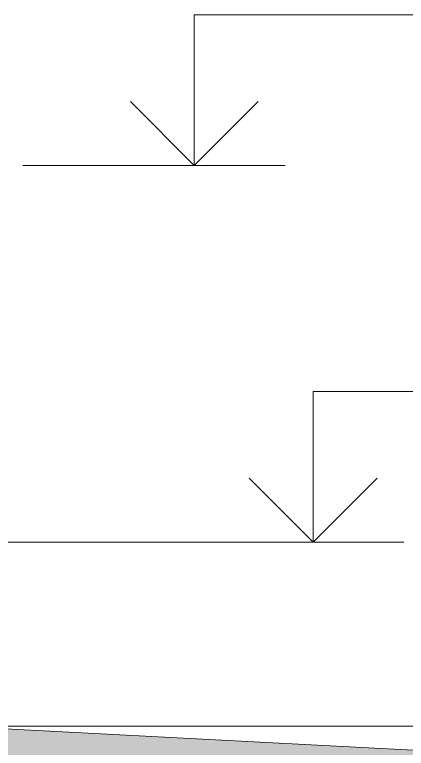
# Model space of a CAD drawing. Header units: millimetres. Extents: x -11345 to 411485, y -9810 to 73012.
# Drawn here: x 323428 to 324725, y -1527 to 905 of the extents above; entities that cross this region are included whole.
import ezdxf

# ---------------------------------------------------------------- set-up
doc = ezdxf.new("R2010")
doc.units = ezdxf.units.MM
for name, color, linetype in [('PDF _Аннотация', 7, 'Continuous'), ('PDF _Линии', 7, 'Continuous'), ('PDF _Отметки', 7, 'Continuous'), ('PDF _Узлы', 7, 'Continuous')]:
    doc.layers.add(name, color=color, linetype=linetype)

msp = doc.modelspace()

# ---------------------------------------------------------------- hatches: boundary and pattern name
at = {"layer": 'PDF _Узлы', "true_color": 0xffffff, "transparency": 33554687}
msp.add_hatch(color=7, dxfattribs=at).paths.add_polyline_path([(321622.75726, -1415.05313), (300317.87525, -1321.92629), (300317.87525, -1707.13278), (298916.73956, -1707.13278), (298916.73956, -1774.86139), (289929.99915, -1889.15342), (289929.99915, -1939.94988), (289477.06405, -1939.94988), (289477.06405, -2693.43071), (325254.70416, -2693.43071), (325254.70416, -1558.97643), (323205.9136, -1453.15047), (321622.75726, -1453.15047)])

# ---------------------------------------------------------------- linework, layer by layer
at = {"layer": 'PDF _Аннотация', "lineweight": 20}
for points in [[(324234.54192, 616.80528), (324022.89, 405.15336), (324022.89, 904.65189), (325322.43278, 904.65189)], [(324022.89, 405.15336), (323811.23809, 616.80528)], [(323722.34428, 405.15336), (324323.43573, 405.15336)], [(324628.21449, -631.94103), (324416.56257, -843.59295), (324416.56257, -344.09443), (325716.10534, -344.09443)], [(324416.56257, -843.59295), (324204.91065, -631.94103)], [(324116.01685, -843.59295), (324717.10829, -843.59295)]]:
    msp.add_lwpolyline(points, dxfattribs=at)
at = {"layer": 'PDF _Линии', "lineweight": 9}
for points in [[(323459.8959, 405.15336), (323921.29708, 405.15336)], [(323396.40033, -843.59295), (323895.89885, -843.59295)], [(325254.70416, -1558.97643), (323227.07879, -1453.15047), (321622.75726, -1453.15047), (321622.75726, -1415.05313), (300317.87525, -1321.92629)]]:
    msp.add_lwpolyline(points, dxfattribs=at)
at = {"layer": 'PDF _Отметки', "lineweight": 20}
for points in [[(323616.51832, 405.15336), (323455.66287, 405.15336), (324022.89, 405.15336)], [(323751.97555, -843.59295), (324014.42393, -843.59295), (324416.56257, -843.59295)], [(323273.64222, -1453.15047), (323883.19974, -1453.15047), (325148.8782, -1453.15047)]]:
    msp.add_lwpolyline(points, dxfattribs=at)

doc.saveas('drawing.dxf')
